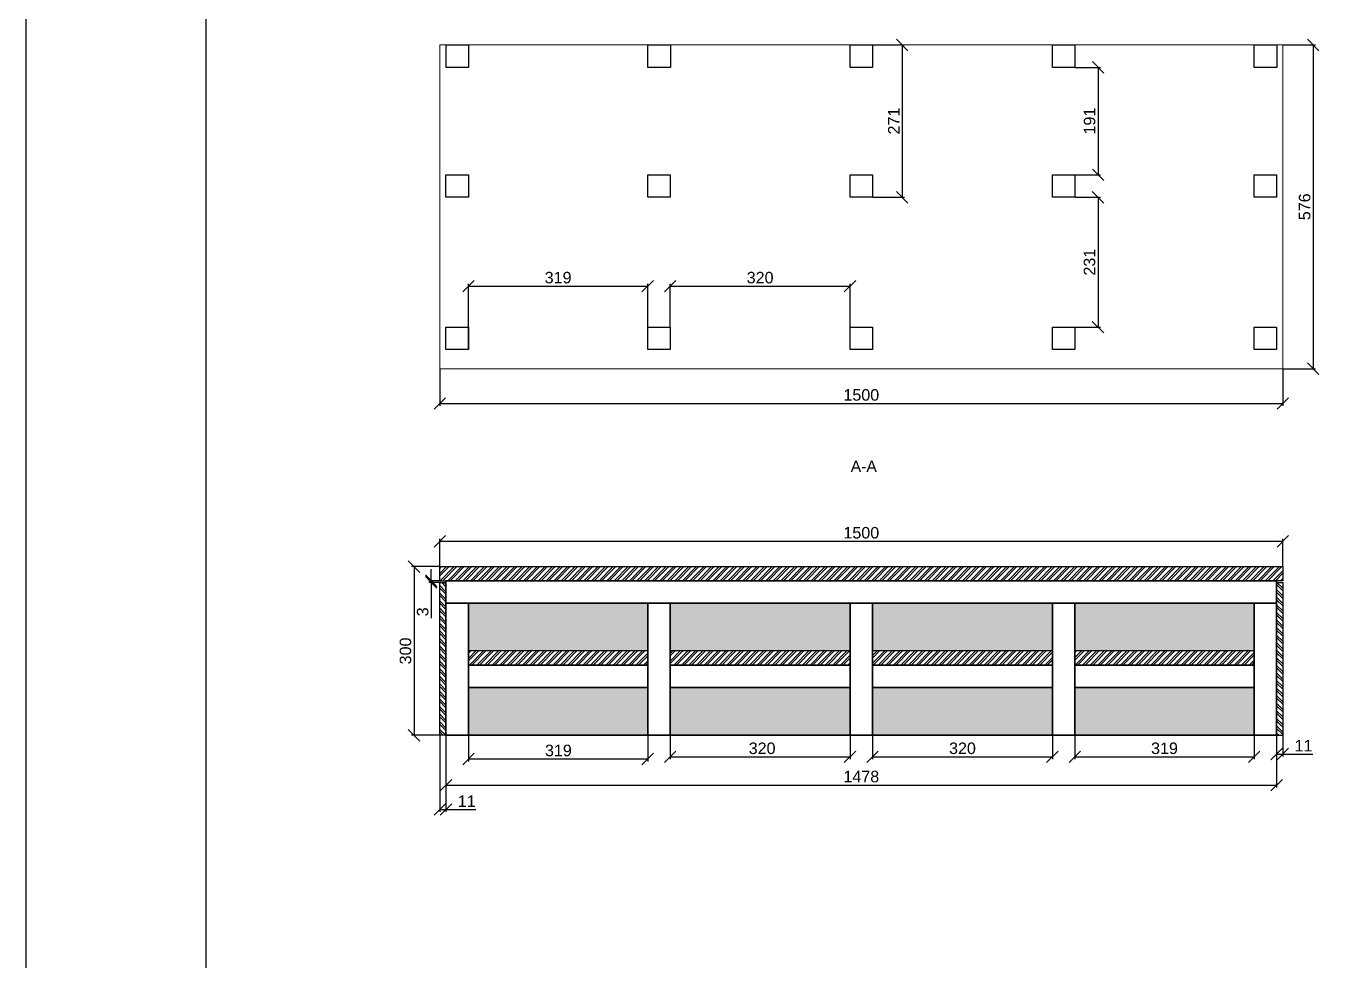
# Model space of a CAD drawing. Header units: millimetres. Extents: x 0 to 4752, y 0 to 6720.
# Drawn here: x 0 to 2318, y 3403 to 5066 of the extents above; entities that cross this region are included whole.
import ezdxf

# ---------------------------------------------------------------- set-up
doc = ezdxf.new("R2010")
doc.units = ezdxf.units.MM
for name, color, linetype in [('Доска МПК 11х145х3000', 32, 'Continuous'), ('Заливка доски', 32, 'Continuous'), ('Рамка', 7, 'Continuous')]:
    doc.layers.add(name, color=color, linetype=linetype)
for name, color, linetype, lineweight in [('Профиль 40x40', 220, 'Continuous', 35), ('Размеры', 150, 'Continuous', 0), ('Ступень СМ305', 52, 'Continuous', 30)]:
    doc.layers.add(name, color=color, linetype=linetype, lineweight=lineweight)
doc.styles.get("Standard").update_dxf_attribs({"font": 'arial.ttf'})
doc.dimstyles.new('Копия Аннотативный', dxfattribs={"dimscale": 0, "dimtxt": 20.5, "dimasz": 20.5, "dimexe": 4.25, "dimexo": 0.625, "dimgap": 4.625, "dimtad": 1, "dimtxsty": 'Standard', "dimblk": 'OBLIQUE', "dimcen": 20.5, "dimclrd": 256, "dimclrt": 256, "dimadec": 0, "dimazin": 0, "dimtfac": 1, "dimtmove": 0, "dimatfit": 3, "dimfxl": 1, "dimtfillclr": 4, "dimarcsym": 0})

# ---------------------------------------------------------------- blocks, each defined once
blk = doc.blocks.new('_Oblique')
at = {"color": 0, "linetype": 'ByBlock', "lineweight": -2}
blk.add_line((-0.5, -0.5), (0.5, 0.5), dxfattribs=at)
blk = doc.blocks.new('*D126')
at = {"layer": 'Defpoints', "color": 0, "transparency": 16777216}
for p in [(2236.2, 4149.5), (736.2, 4104.4), (2236.2, 4104.4)]:
    blk.add_point(p, dxfattribs=at)
at = {"layer": 'Размеры', "color": 0, "lineweight": -2, "transparency": 16777216}
for p, q in [((736.2, 4105), (736.2, 4153.8)), ((2236.2, 4105), (2236.2, 4153.8))]:
    blk.add_line(p, q, dxfattribs=at)
at = {"layer": 'Размеры', "lineweight": -2, "transparency": 16777216}
blk.add_line((736.2, 4149.5), (2236.2, 4149.5), dxfattribs=at)
at = {"layer": 'Размеры', "lineweight": -2, "transparency": 16777216, "xscale": 20.5, "yscale": 20.5, "zscale": 20.5, "rotation": 180}
blk.add_blockref('_Oblique', (736.2, 4149.5), dxfattribs=at)
at = {"layer": 'Размеры', "lineweight": -2, "transparency": 16777216, "xscale": 20.5, "yscale": 20.5, "zscale": 20.5}
blk.add_blockref('_Oblique', (2236.2, 4149.5), dxfattribs=at)
at = {"layer": 'Размеры', "transparency": 16777216, "insert": (1486.2, 4164.6), "char_height": 20.5, "attachment_point": 5}
blk.add_mtext('1500', dxfattribs=at)
blk = doc.blocks.new('*D127')
at = {"layer": 'Defpoints', "color": 0, "transparency": 16777216}
for p in [(736.2, 4104.4), (690.3, 3804.4), (736.2, 3804.4)]:
    blk.add_point(p, dxfattribs=at)
at = {"layer": 'Размеры', "color": 0, "lineweight": -2, "transparency": 16777216}
for p, q in [((735.6, 4104.4), (686.1, 4104.4)), ((735.6, 3804.4), (686.1, 3804.4))]:
    blk.add_line(p, q, dxfattribs=at)
at = {"layer": 'Размеры', "lineweight": -2, "transparency": 16777216}
blk.add_line((690.3, 4104.4), (690.3, 3804.4), dxfattribs=at)
at = {"layer": 'Размеры', "lineweight": -2, "transparency": 16777216, "xscale": 20.5, "yscale": 20.5, "zscale": 20.5}
for p, rotation in [((690.3, 4104.4), 90), ((690.3, 3804.4), 270)]:
    blk.add_blockref('_Oblique', p, dxfattribs=dict(at, rotation=rotation))
at = {"layer": 'Размеры', "transparency": 16777216, "insert": (675.2, 3954.4), "char_height": 20.5, "attachment_point": 5, "rotation": 90}
blk.add_mtext('300', dxfattribs=at)
blk = doc.blocks.new('*D128')
at = {"layer": 'Defpoints', "color": 0, "transparency": 16777216}
for p in [(736.2, 3804.4), (747.2, 3804.4), (747.2, 3672.4)]:
    blk.add_point(p, dxfattribs=at)
at = {"layer": 'Размеры', "color": 0, "lineweight": -2, "transparency": 16777216}
for p, q in [((736.2, 3803.8), (736.2, 3668.1)), ((747.2, 3803.8), (747.2, 3668.1))]:
    blk.add_line(p, q, dxfattribs=at)
at = {"layer": 'Размеры', "lineweight": -2, "transparency": 16777216}
for p, q in [((736.2, 3672.4), (747.2, 3672.4)), ((747.2, 3672.4), (800.4, 3672.4))]:
    blk.add_line(p, q, dxfattribs=at)
at = {"layer": 'Размеры', "lineweight": -2, "transparency": 16777216, "xscale": 20.5, "yscale": 20.5, "zscale": 20.5, "rotation": 180}
blk.add_blockref('_Oblique', (736.2, 3672.4), dxfattribs=at)
at = {"layer": 'Размеры', "lineweight": -2, "transparency": 16777216, "xscale": 20.5, "yscale": 20.5, "zscale": 20.5}
blk.add_blockref('_Oblique', (747.2, 3672.4), dxfattribs=at)
at = {"layer": 'Размеры', "transparency": 16777216, "insert": (784.1, 3687.3), "char_height": 20.5, "attachment_point": 5}
blk.add_mtext('11', dxfattribs=at)
blk = doc.blocks.new('*D129')
at = {"layer": 'Defpoints', "color": 0, "transparency": 16777216}
for p in [(720.9, 4076.4), (736.2, 4079.4), (736.2, 4076.4)]:
    blk.add_point(p, dxfattribs=at)
at = {"layer": 'Размеры', "lineweight": -2, "transparency": 16777216}
for p, q in [((720.9, 4079.4), (720.9, 4099.9)), ((720.9, 4079.4), (720.9, 4076.4)), ((720.9, 4076.4), (720.9, 4012.7))]:
    blk.add_line(p, q, dxfattribs=at)
at = {"layer": 'Размеры', "color": 0, "lineweight": -2, "transparency": 16777216}
for p, q in [((735.6, 4079.4), (716.7, 4079.4)), ((735.6, 4076.4), (716.7, 4076.4))]:
    blk.add_line(p, q, dxfattribs=at)
at = {"layer": 'Размеры', "lineweight": -2, "transparency": 16777216, "xscale": 20.5, "yscale": 20.5, "zscale": 20.5}
for p, rotation in [((720.9, 4079.4), 270), ((720.9, 4076.4), 90)]:
    blk.add_blockref('_Oblique', p, dxfattribs=dict(at, rotation=rotation))
at = {"layer": 'Размеры', "transparency": 16777216, "insert": (705.8, 4024), "char_height": 20.5, "attachment_point": 5, "rotation": 90}
blk.add_mtext('3', dxfattribs=at)
blk = doc.blocks.new('*D130')
at = {"layer": 'Defpoints', "color": 0, "transparency": 16777216}
for p in [(2225.2, 3804.4), (2236.2, 3804.4), (2236.2, 3771)]:
    blk.add_point(p, dxfattribs=at)
at = {"layer": 'Размеры', "color": 0, "lineweight": -2, "transparency": 16777216}
for p, q in [((2225.2, 3803.8), (2225.2, 3766.7)), ((2236.2, 3803.8), (2236.2, 3766.7))]:
    blk.add_line(p, q, dxfattribs=at)
at = {"layer": 'Размеры', "lineweight": -2, "transparency": 16777216}
for p, q in [((2225.2, 3771), (2236.2, 3771)), ((2236.2, 3771), (2289.4, 3771))]:
    blk.add_line(p, q, dxfattribs=at)
at = {"layer": 'Размеры', "lineweight": -2, "transparency": 16777216, "xscale": 20.5, "yscale": 20.5, "zscale": 20.5, "rotation": 180}
blk.add_blockref('_Oblique', (2225.2, 3771), dxfattribs=at)
at = {"layer": 'Размеры', "lineweight": -2, "transparency": 16777216, "xscale": 20.5, "yscale": 20.5, "zscale": 20.5}
blk.add_blockref('_Oblique', (2236.2, 3771), dxfattribs=at)
at = {"layer": 'Размеры', "transparency": 16777216, "insert": (2273.1, 3785.9), "char_height": 20.5, "attachment_point": 5}
blk.add_mtext('11', dxfattribs=at)
blk = doc.blocks.new('*D131')
at = {"layer": 'Defpoints', "color": 0, "transparency": 16777216}
for p in [(787.2, 3804.4), (1106.2, 3804.4), (1106.2, 3762.2)]:
    blk.add_point(p, dxfattribs=at)
at = {"layer": 'Размеры', "color": 0, "lineweight": -2, "transparency": 16777216}
for p, q in [((787.2, 3803.8), (787.2, 3758)), ((1106.2, 3803.8), (1106.2, 3758))]:
    blk.add_line(p, q, dxfattribs=at)
at = {"layer": 'Размеры', "lineweight": -2, "transparency": 16777216}
blk.add_line((787.2, 3762.2), (1106.2, 3762.2), dxfattribs=at)
at = {"layer": 'Размеры', "lineweight": -2, "transparency": 16777216, "xscale": 20.5, "yscale": 20.5, "zscale": 20.5, "rotation": 180}
blk.add_blockref('_Oblique', (787.2, 3762.2), dxfattribs=at)
at = {"layer": 'Размеры', "lineweight": -2, "transparency": 16777216, "xscale": 20.5, "yscale": 20.5, "zscale": 20.5}
blk.add_blockref('_Oblique', (1106.2, 3762.2), dxfattribs=at)
at = {"layer": 'Размеры', "transparency": 16777216, "insert": (947.2, 3777.3), "char_height": 20.5, "attachment_point": 5}
blk.add_mtext('319', dxfattribs=at)
blk = doc.blocks.new('*D132')
at = {"layer": 'Defpoints', "color": 0, "transparency": 16777216}
for p in [(1146.2, 3804.4), (1466.2, 3804.4), (1466.2, 3766)]:
    blk.add_point(p, dxfattribs=at)
at = {"layer": 'Размеры', "color": 0, "lineweight": -2, "transparency": 16777216}
for p, q in [((1146.2, 3803.8), (1146.2, 3761.7)), ((1466.2, 3803.8), (1466.2, 3761.7))]:
    blk.add_line(p, q, dxfattribs=at)
at = {"layer": 'Размеры', "lineweight": -2, "transparency": 16777216}
blk.add_line((1146.2, 3766), (1466.2, 3766), dxfattribs=at)
at = {"layer": 'Размеры', "lineweight": -2, "transparency": 16777216, "xscale": 20.5, "yscale": 20.5, "zscale": 20.5, "rotation": 180}
blk.add_blockref('_Oblique', (1146.2, 3766), dxfattribs=at)
at = {"layer": 'Размеры', "lineweight": -2, "transparency": 16777216, "xscale": 20.5, "yscale": 20.5, "zscale": 20.5}
blk.add_blockref('_Oblique', (1466.2, 3766), dxfattribs=at)
at = {"layer": 'Размеры', "transparency": 16777216, "insert": (1309.7, 3781.1), "char_height": 20.5, "attachment_point": 5}
blk.add_mtext('320', dxfattribs=at)
blk = doc.blocks.new('*D133')
at = {"layer": 'Defpoints', "color": 0, "transparency": 16777216}
for p in [(1506.2, 3804.4), (1826.2, 3804.4), (1826.2, 3766)]:
    blk.add_point(p, dxfattribs=at)
at = {"layer": 'Размеры', "color": 0, "lineweight": -2, "transparency": 16777216}
for p, q in [((1506.2, 3803.8), (1506.2, 3761.7)), ((1826.2, 3803.8), (1826.2, 3761.7))]:
    blk.add_line(p, q, dxfattribs=at)
at = {"layer": 'Размеры', "lineweight": -2, "transparency": 16777216}
blk.add_line((1506.2, 3766), (1826.2, 3766), dxfattribs=at)
at = {"layer": 'Размеры', "lineweight": -2, "transparency": 16777216, "xscale": 20.5, "yscale": 20.5, "zscale": 20.5, "rotation": 180}
blk.add_blockref('_Oblique', (1506.2, 3766), dxfattribs=at)
at = {"layer": 'Размеры', "lineweight": -2, "transparency": 16777216, "xscale": 20.5, "yscale": 20.5, "zscale": 20.5}
blk.add_blockref('_Oblique', (1826.2, 3766), dxfattribs=at)
at = {"layer": 'Размеры', "transparency": 16777216, "insert": (1666.2, 3781.1), "char_height": 20.5, "attachment_point": 5}
blk.add_mtext('320', dxfattribs=at)
blk = doc.blocks.new('*D134')
at = {"layer": 'Defpoints', "color": 0, "transparency": 16777216}
for p in [(1866.2, 3804.4), (2185.2, 3804.4), (2185.2, 3766)]:
    blk.add_point(p, dxfattribs=at)
at = {"layer": 'Размеры', "color": 0, "lineweight": -2, "transparency": 16777216}
for p, q in [((1866.2, 3803.8), (1866.2, 3761.7)), ((2185.2, 3803.8), (2185.2, 3761.7))]:
    blk.add_line(p, q, dxfattribs=at)
at = {"layer": 'Размеры', "lineweight": -2, "transparency": 16777216}
blk.add_line((1866.2, 3766), (2185.2, 3766), dxfattribs=at)
at = {"layer": 'Размеры', "lineweight": -2, "transparency": 16777216, "xscale": 20.5, "yscale": 20.5, "zscale": 20.5, "rotation": 180}
blk.add_blockref('_Oblique', (1866.2, 3766), dxfattribs=at)
at = {"layer": 'Размеры', "lineweight": -2, "transparency": 16777216, "xscale": 20.5, "yscale": 20.5, "zscale": 20.5}
blk.add_blockref('_Oblique', (2185.2, 3766), dxfattribs=at)
at = {"layer": 'Размеры', "transparency": 16777216, "insert": (2025.7, 3781.1), "char_height": 20.5, "attachment_point": 5}
blk.add_mtext('319', dxfattribs=at)
blk = doc.blocks.new('*D115')
at = {"layer": 'Defpoints', "color": 0, "transparency": 16777216}
for p in [(1866.4, 4992.6), (1866.2, 4801.6), (1907.6, 4801.6)]:
    blk.add_point(p, dxfattribs=at)
at = {"layer": 'Размеры', "color": 0, "lineweight": -2, "transparency": 16777216}
for p, q in [((1867, 4992.6), (1911.9, 4992.6)), ((1866.8, 4801.6), (1911.9, 4801.6))]:
    blk.add_line(p, q, dxfattribs=at)
at = {"layer": 'Размеры', "lineweight": -2, "transparency": 16777216}
blk.add_line((1907.6, 4992.6), (1907.6, 4801.6), dxfattribs=at)
at = {"layer": 'Размеры', "lineweight": -2, "transparency": 16777216, "xscale": 20.5, "yscale": 20.5, "zscale": 20.5}
for p, rotation in [((1907.6, 4992.6), 90), ((1907.6, 4801.6), 270)]:
    blk.add_blockref('_Oblique', p, dxfattribs=dict(at, rotation=rotation))
at = {"layer": 'Размеры', "transparency": 16777216, "insert": (1892.5, 4897.1), "char_height": 20.5, "attachment_point": 5, "rotation": 90}
blk.add_mtext('191', dxfattribs=at)
blk = doc.blocks.new('*D116')
at = {"layer": 'Defpoints', "color": 0, "transparency": 16777216}
for p in [(1506.4, 5032.6), (1506.2, 4761.6), (1559, 4761.6)]:
    blk.add_point(p, dxfattribs=at)
at = {"layer": 'Размеры', "color": 0, "lineweight": -2, "transparency": 16777216}
for p, q in [((1507, 5032.6), (1563.2, 5032.6)), ((1506.8, 4761.6), (1563.2, 4761.6))]:
    blk.add_line(p, q, dxfattribs=at)
at = {"layer": 'Размеры', "lineweight": -2, "transparency": 16777216}
blk.add_line((1559, 5032.6), (1559, 4761.6), dxfattribs=at)
at = {"layer": 'Размеры', "lineweight": -2, "transparency": 16777216, "xscale": 20.5, "yscale": 20.5, "zscale": 20.5}
for p, rotation in [((1559, 5032.6), 90), ((1559, 4761.6), 270)]:
    blk.add_blockref('_Oblique', p, dxfattribs=dict(at, rotation=rotation))
at = {"layer": 'Размеры', "transparency": 16777216, "insert": (1544.1, 4897.1), "char_height": 20.5, "attachment_point": 5, "rotation": 90}
blk.add_mtext('271', dxfattribs=at)
blk = doc.blocks.new('*D117')
at = {"layer": 'Defpoints', "color": 0, "transparency": 16777216}
for p in [(1866.2, 4761.6), (1866.2, 4530.6), (1907.4, 4530.6)]:
    blk.add_point(p, dxfattribs=at)
at = {"layer": 'Размеры', "color": 0, "lineweight": -2, "transparency": 16777216}
for p, q in [((1866.8, 4761.6), (1911.7, 4761.6)), ((1866.8, 4530.6), (1911.7, 4530.6))]:
    blk.add_line(p, q, dxfattribs=at)
at = {"layer": 'Размеры', "lineweight": -2, "transparency": 16777216}
blk.add_line((1907.4, 4761.6), (1907.4, 4530.6), dxfattribs=at)
at = {"layer": 'Размеры', "lineweight": -2, "transparency": 16777216, "xscale": 20.5, "yscale": 20.5, "zscale": 20.5}
for p, rotation in [((1907.4, 4761.6), 90), ((1907.4, 4530.6), 270)]:
    blk.add_blockref('_Oblique', p, dxfattribs=dict(at, rotation=rotation))
at = {"layer": 'Размеры', "transparency": 16777216, "insert": (1892.3, 4646.1), "char_height": 20.5, "attachment_point": 5, "rotation": 90}
blk.add_mtext('231', dxfattribs=at)
blk = doc.blocks.new('*D118')
at = {"layer": 'Defpoints', "color": 0, "transparency": 16777216}
for p in [(1106.2, 4603.4), (787.2, 4490.6), (1106.2, 4490.6)]:
    blk.add_point(p, dxfattribs=at)
at = {"layer": 'Размеры', "color": 0, "lineweight": -2, "transparency": 16777216}
for p, q in [((787.2, 4491.2), (787.2, 4607.6)), ((1106.2, 4491.2), (1106.2, 4607.6))]:
    blk.add_line(p, q, dxfattribs=at)
at = {"layer": 'Размеры', "lineweight": -2, "transparency": 16777216}
blk.add_line((787.2, 4603.4), (1106.2, 4603.4), dxfattribs=at)
at = {"layer": 'Размеры', "lineweight": -2, "transparency": 16777216, "xscale": 20.5, "yscale": 20.5, "zscale": 20.5, "rotation": 180}
blk.add_blockref('_Oblique', (787.2, 4603.4), dxfattribs=at)
at = {"layer": 'Размеры', "lineweight": -2, "transparency": 16777216, "xscale": 20.5, "yscale": 20.5, "zscale": 20.5}
blk.add_blockref('_Oblique', (1106.2, 4603.4), dxfattribs=at)
at = {"layer": 'Размеры', "transparency": 16777216, "insert": (946.7, 4618.5), "char_height": 20.5, "attachment_point": 5}
blk.add_mtext('319', dxfattribs=at)
blk = doc.blocks.new('*D119')
at = {"layer": 'Defpoints', "color": 0, "transparency": 16777216}
for p in [(1466.2, 4603.4), (1146.2, 4530.6), (1466.2, 4530.6)]:
    blk.add_point(p, dxfattribs=at)
at = {"layer": 'Размеры', "color": 0, "lineweight": -2, "transparency": 16777216}
for p, q in [((1146.2, 4531.2), (1146.2, 4607.6)), ((1466.2, 4531.2), (1466.2, 4607.6))]:
    blk.add_line(p, q, dxfattribs=at)
at = {"layer": 'Размеры', "lineweight": -2, "transparency": 16777216}
blk.add_line((1146.2, 4603.4), (1466.2, 4603.4), dxfattribs=at)
at = {"layer": 'Размеры', "lineweight": -2, "transparency": 16777216, "xscale": 20.5, "yscale": 20.5, "zscale": 20.5, "rotation": 180}
blk.add_blockref('_Oblique', (1146.2, 4603.4), dxfattribs=at)
at = {"layer": 'Размеры', "lineweight": -2, "transparency": 16777216, "xscale": 20.5, "yscale": 20.5, "zscale": 20.5}
blk.add_blockref('_Oblique', (1466.2, 4603.4), dxfattribs=at)
at = {"layer": 'Размеры', "transparency": 16777216, "insert": (1306.2, 4618.5), "char_height": 20.5, "attachment_point": 5}
blk.add_mtext('320', dxfattribs=at)
blk = doc.blocks.new('*D122')
at = {"layer": 'Defpoints', "color": 0, "transparency": 16777216}
for p in [(747.2, 3804.4), (2225.2, 3804.4), (2225.2, 3715.7)]:
    blk.add_point(p, dxfattribs=at)
at = {"layer": 'Размеры', "color": 0, "lineweight": -2, "transparency": 16777216}
for p, q in [((747.2, 3803.8), (747.2, 3711.5)), ((2225.2, 3803.8), (2225.2, 3711.5))]:
    blk.add_line(p, q, dxfattribs=at)
at = {"layer": 'Размеры', "lineweight": -2, "transparency": 16777216}
blk.add_line((747.2, 3715.7), (2225.2, 3715.7), dxfattribs=at)
at = {"layer": 'Размеры', "lineweight": -2, "transparency": 16777216, "xscale": 20.5, "yscale": 20.5, "zscale": 20.5, "rotation": 180}
blk.add_blockref('_Oblique', (747.2, 3715.7), dxfattribs=at)
at = {"layer": 'Размеры', "lineweight": -2, "transparency": 16777216, "xscale": 20.5, "yscale": 20.5, "zscale": 20.5}
blk.add_blockref('_Oblique', (2225.2, 3715.7), dxfattribs=at)
at = {"layer": 'Размеры', "transparency": 16777216, "insert": (1486.2, 3730.8), "char_height": 20.5, "attachment_point": 5}
blk.add_mtext('1478', dxfattribs=at)
blk = doc.blocks.new('*D102')
at = {"layer": 'Defpoints', "color": 0, "transparency": 16777216}
for p in [(2236.2, 5032.6), (2236.2, 4456.6), (2290.2, 4456.6)]:
    blk.add_point(p, dxfattribs=at)
at = {"layer": 'Размеры', "color": 0, "lineweight": -2, "transparency": 16777216}
for p, q in [((2236.8, 5032.6), (2294.4, 5032.6)), ((2236.8, 4456.6), (2294.4, 4456.6))]:
    blk.add_line(p, q, dxfattribs=at)
at = {"layer": 'Размеры', "lineweight": -2, "transparency": 16777216}
blk.add_line((2290.2, 5032.6), (2290.2, 4456.6), dxfattribs=at)
at = {"layer": 'Размеры', "lineweight": -2, "transparency": 16777216, "xscale": 20.5, "yscale": 20.5, "zscale": 20.5}
for p, rotation in [((2290.2, 5032.6), 90), ((2290.2, 4456.6), 270)]:
    blk.add_blockref('_Oblique', p, dxfattribs=dict(at, rotation=rotation))
at = {"layer": 'Размеры', "transparency": 16777216, "insert": (2275.1, 4744.6), "char_height": 20.5, "attachment_point": 5, "rotation": 90}
blk.add_mtext('576', dxfattribs=at)
blk = doc.blocks.new('*D103')
at = {"layer": 'Defpoints', "color": 0, "transparency": 16777216}
for p in [(736.2, 4456.6), (2236.2, 4456.6), (2236.2, 4394.7)]:
    blk.add_point(p, dxfattribs=at)
at = {"layer": 'Размеры', "color": 0, "lineweight": -2, "transparency": 16777216}
for p, q in [((736.2, 4456), (736.2, 4390.5)), ((2236.2, 4456), (2236.2, 4390.5))]:
    blk.add_line(p, q, dxfattribs=at)
at = {"layer": 'Размеры', "lineweight": -2, "transparency": 16777216}
blk.add_line((736.2, 4394.7), (2236.2, 4394.7), dxfattribs=at)
at = {"layer": 'Размеры', "lineweight": -2, "transparency": 16777216, "xscale": 20.5, "yscale": 20.5, "zscale": 20.5, "rotation": 180}
blk.add_blockref('_Oblique', (736.2, 4394.7), dxfattribs=at)
at = {"layer": 'Размеры', "lineweight": -2, "transparency": 16777216, "xscale": 20.5, "yscale": 20.5, "zscale": 20.5}
blk.add_blockref('_Oblique', (2236.2, 4394.7), dxfattribs=at)
at = {"layer": 'Размеры', "transparency": 16777216, "insert": (1486.2, 4409.8), "char_height": 20.5, "attachment_point": 5}
blk.add_mtext('1500', dxfattribs=at)

msp = doc.modelspace()

# ---------------------------------------------------------------- hatches: boundary and pattern name
at = {"layer": 'Заливка доски'}
h = msp.add_hatch(dxfattribs=at)
h.set_pattern_fill('ANSI32', color=256, angle=90)
h.set_pattern_definition([(135, (-104018.25, -169167.573), (-6.7351921, -6.7351921), []), (135, (-104018.25, -169163.0825), (-6.7351921, -6.7351921), [])])
h.paths.add_polyline_path([(747.219, 4076.379), (736.219, 4076.379), (736.219, 3804.379), (747.219, 3804.379)])
h.paths.add_polyline_path([(2236.219, 4076.379), (2225.219, 4076.379), (2225.219, 3804.379), (2236.219, 3804.379)])
h.paths.add_polyline_path([(2975.006, 5732.724), (3777.421, 5732.724), (3777.421, 5773.939), (2975.006, 5773.939)], flags=9)
h.paths.add_polyline_path([(2971.993, 6316.544), (3774.408, 6316.544), (3774.408, 6357.758), (2971.993, 6357.758)], flags=9)
h.paths.add_polyline_path([(1685.691, 1217.506), (4366.673, 1217.506), (4366.673, 1636.978), (1685.691, 1636.978)], flags=9)
h.paths.add_polyline_path([(1701.836, 915.64), (1781.181, 915.64), (1781.181, 976.623), (1701.836, 976.623)], flags=9)
h.paths.add_polyline_path([(4441.319, 481.436), (4622.173, 481.436), (4622.173, 567.212), (4441.319, 567.212)], flags=9)
h.paths.add_polyline_path([(3050.123, 753.135), (4373.877, 753.135), (4373.877, 926.865), (3050.123, 926.865)], flags=9)
h.paths.add_polyline_path([(3951.91, 478), (4032.09, 478), (4032.09, 562), (3951.91, 562)], flags=9)
h.paths.add_polyline_path([(2958.958, 454.168), (3665.042, 454.168), (3665.042, 569.216), (2958.958, 569.216)], flags=9)
h.paths.add_polyline_path([(4024.527, 172.614), (4494.145, 172.614), (4494.145, 250.336), (4024.527, 250.336)], flags=9)
h.paths.add_polyline_path([(2591.87, 409.106), (2752.13, 409.106), (2752.13, 470.375), (2591.87, 470.375)], flags=9)
h.paths.add_polyline_path([(2591.87, 489.106), (2752.13, 489.106), (2752.13, 550.375), (2591.87, 550.375)], flags=9)
h.paths.add_polyline_path([(2006.853, 406.263), (2326.924, 406.263), (2326.924, 461.147), (2006.853, 461.147)], flags=9)
h.paths.add_polyline_path([(2004.354, 473.77), (2322.841, 473.77), (2322.841, 543.646), (2004.354, 543.646)], flags=9)
h.paths.add_polyline_path([(1169.37, 6319.739), (1724.813, 6319.739), (1724.813, 6360.953), (1169.37, 6360.953)], flags=9)
h.paths.add_polyline_path([(1219.145, 5831.023), (1774.016, 5831.023), (1774.016, 5872.237), (1219.145, 5872.237)], flags=9)
h.paths.add_polyline_path([(3011.268, 4843.679), (3039.904, 4843.679), (3039.904, 4884.893), (3011.268, 4884.893)], flags=9)
h.paths.add_polyline_path([(2751.296, 4987.952), (2780.218, 4987.952), (2780.218, 5029.166), (2751.296, 5029.166)], flags=9)
h.paths.add_polyline_path([(3257.019, 4987.952), (3285.941, 4987.952), (3285.941, 5029.166), (3257.019, 5029.166)], flags=9)
h.paths.add_polyline_path([(3502.402, 4843.679), (3531.037, 4843.679), (3531.037, 4884.893), (3502.402, 4884.893)], flags=9)
h.paths.add_polyline_path([(1219.745, 5089.501), (1774.016, 5089.501), (1774.016, 5130.715), (1219.745, 5130.715)], flags=9)
h.paths.add_polyline_path([(3579.55, 4786.352), (3607.886, 4786.352), (3607.886, 4827.566), (3579.55, 4827.566)], flags=9)
h.paths.add_polyline_path([(2599.513, 4787.748), (2627.849, 4787.748), (2627.849, 4828.962), (2599.513, 4828.962)], flags=9)
h.paths.add_polyline_path([(2397.665, 3817.926), (2542.979, 3817.926), (2542.979, 3856.378), (2397.665, 3856.378)], flags=9)
h.paths.add_polyline_path([(2397.665, 3965.853), (2542.979, 3965.853), (2542.979, 4004.305), (2397.665, 4004.305)], flags=9)
h.paths.add_polyline_path([(2397.665, 4117.926), (2542.979, 4117.926), (2542.979, 4156.378), (2397.665, 4156.378)], flags=9)
h.paths.add_polyline_path([(2799.183, 4576.566), (2827.901, 4576.566), (2827.901, 4617.78), (2799.183, 4617.78)], flags=9)
h.paths.add_polyline_path([(2795.934, 5187.558), (2824.651, 5187.558), (2824.651, 5228.772), (2795.934, 5228.772)], flags=9)
h.paths.add_polyline_path([(1363.633, 4262.024), (1518.926, 4262.024), (1518.926, 4303.239), (1363.633, 4303.239)], flags=9)
h.paths.add_polyline_path([(3360.466, 4182.119), (3456.169, 4182.119), (3456.169, 4223.333), (3360.466, 4223.333)], flags=9)
h.paths.add_polyline_path([(2915.229, 4178.628), (3010.932, 4178.628), (3010.932, 4219.842), (2915.229, 4219.842)], flags=9)
h.paths.add_polyline_path([(3090.144, 5150.129), (3233.336, 5150.129), (3233.336, 5189.665), (3090.144, 5189.665)], flags=9)
h.paths.add_polyline_path([(3657.067, 4746.13), (3802.381, 4746.13), (3802.381, 4784.582), (3657.067, 4784.582)], flags=9)
h.paths.add_polyline_path([(3657.067, 4894.057), (3802.381, 4894.057), (3802.381, 4932.509), (3657.067, 4932.509)], flags=9)
h.paths.add_polyline_path([(3657.067, 5046.13), (3802.381, 5046.13), (3802.381, 5084.582), (3657.067, 5084.582)], flags=9)
h.paths.add_polyline_path([(4338.839, 331.616), (4525.161, 331.616), (4525.161, 387.757), (4338.839, 387.757)], flags=9)
h.paths.add_polyline_path([(3966.79, 331.616), (4097.21, 331.616), (4097.21, 387.757), (3966.79, 387.757)], flags=9)
h.paths.add_polyline_path([(4408.456, 651.427), (4647.544, 651.427), (4647.544, 708.849), (4408.456, 708.849)], flags=9)
h.paths.add_polyline_path([(4162.941, 651.647), (4333.059, 651.647), (4333.059, 707.751), (4162.941, 707.751)], flags=9)
h.paths.add_polyline_path([(3932.501, 651.616), (4051.499, 651.616), (4051.499, 707.757), (3932.501, 707.757)], flags=9)
h.paths.add_polyline_path([(2611.896, 886.668), (2732.104, 886.668), (2732.104, 945.866), (2611.896, 945.866)], flags=9)
h.paths.add_polyline_path([(2402.505, 887.787), (2541.495, 887.787), (2541.495, 945.643), (2402.505, 945.643)], flags=9)
h.paths.add_polyline_path([(2059.454, 884.24), (2276.546, 884.24), (2276.546, 946.352), (2059.454, 946.352)], flags=9)
h.paths.add_polyline_path([(1847.296, 895.318), (1960.704, 895.318), (1960.704, 944.136), (1847.296, 944.136)], flags=9)
h.paths.add_polyline_path([(1711.978, 895.345), (1824.022, 895.345), (1824.022, 944.131), (1711.978, 944.131)], flags=9)
h.paths.add_polyline_path([(1734.674, 86.172), (1851.124, 86.172), (1851.124, 142.126), (1734.674, 142.126)], flags=9)
h.paths.add_polyline_path([(1732.246, 154.029), (1967.342, 154.029), (1967.342, 224.554), (1732.246, 224.554)], flags=9)
h.paths.add_polyline_path([(1732.246, 314.029), (1961.618, 314.029), (1961.618, 384.554), (1732.246, 384.554)], flags=9)
h.paths.add_polyline_path([(1732.246, 394.029), (1891.482, 394.029), (1891.482, 464.554), (1732.246, 464.554)], flags=9)
h.paths.add_polyline_path([(1732.026, 473.81), (1943.338, 473.81), (1943.338, 545.652), (1732.026, 545.652)], flags=9)
at = {"layer": 'Заливка доски', "true_color": 0xfff5e1}
h = msp.add_hatch(color=7, dxfattribs=at)
h.dxf.hatch_style = 1
h.paths.add_polyline_path([(1106.219, 3889.378), (787.219, 3889.378), (787.219, 3804.379), (1106.219, 3804.379)])
h.paths.add_polyline_path([(1466.219, 3889.378), (1146.219, 3889.378), (1146.219, 3804.379), (1466.219, 3804.379)])
h.paths.add_polyline_path([(1826.219, 3889.378), (1506.219, 3889.378), (1506.219, 3804.379), (1826.219, 3804.379)])
h.paths.add_polyline_path([(2185.219, 3889.378), (1866.219, 3889.378), (1866.219, 3804.379), (2185.219, 3804.379)])
h.paths.add_polyline_path([(2185.219, 4039.379), (1866.219, 4039.379), (1866.219, 3954.378), (2185.219, 3954.378)])
h.paths.add_polyline_path([(1826.219, 4039.379), (1546.219, 4039.379), (1506.219, 4039.379), (1506.219, 3954.378), (1826.219, 3954.378)])
h.paths.add_polyline_path([(1466.219, 4039.379), (1146.219, 4039.379), (1146.219, 3954.378), (1466.219, 3954.378)])
h.paths.add_polyline_path([(1106.219, 4039.379), (787.219, 4039.379), (787.219, 3954.378), (1106.219, 3954.378)])
at = {"layer": 'Ступень СМ305'}
h = msp.add_hatch(dxfattribs=at)
h.set_pattern_fill('ANSI32', color=256, angle=180)
h.set_pattern_definition([(225, (-100636.688, -180464.762), (6.7351921, -6.7351921), []), (225, (-100641.1785, -180464.762), (6.7351921, -6.7351921), [])])
h.paths.add_polyline_path([(2236.219, 4104.379), (736.219, 4104.379), (736.219, 4079.379), (747.219, 4079.379), (2225.219, 4079.379), (2236.219, 4079.379)])
h.paths.add_polyline_path([(1826.219, 3954.378), (1506.219, 3954.378), (1506.219, 3929.378), (1826.219, 3929.378)])
h.paths.add_polyline_path([(2185.219, 3954.378), (1866.219, 3954.378), (1866.219, 3929.378), (2185.219, 3929.378)])
h.paths.add_polyline_path([(1466.219, 3954.378), (1146.219, 3954.378), (1146.219, 3929.378), (1466.219, 3929.378)])
h.paths.add_polyline_path([(1106.219, 3954.378), (787.219, 3954.378), (787.219, 3929.378), (1106.219, 3929.378)])

# ---------------------------------------------------------------- linework, layer by layer
at = {"lineweight": 30}
for points in [[(747.408, 5032.583), (787.408, 5032.583), (787.408, 4992.583), (747.408, 4992.583)], [(1106.408, 5032.583), (1146.408, 5032.583), (1146.408, 4992.583), (1106.408, 4992.583)], [(1466.408, 5032.583), (1506.408, 5032.583), (1506.408, 4992.583), (1466.408, 4992.583)], [(1826.408, 5032.583), (1866.408, 5032.583), (1866.408, 4992.583), (1826.408, 4992.583)], [(2185.408, 5032.583), (2225.408, 5032.583), (2225.408, 4992.583), (2185.408, 4992.583)], [(747.219, 4801.583), (787.219, 4801.583), (787.219, 4761.583), (747.219, 4761.583)], [(1106.219, 4801.583), (1146.219, 4801.583), (1146.219, 4761.583), (1106.219, 4761.583)], [(1466.219, 4801.583), (1506.219, 4801.583), (1506.219, 4761.583), (1466.219, 4761.583)], [(1826.219, 4801.583), (1866.219, 4801.583), (1866.219, 4761.583), (1826.219, 4761.583)], [(2185.219, 4801.583), (2225.219, 4801.583), (2225.219, 4761.583), (2185.219, 4761.583)], [(747.219, 4530.583), (787.219, 4530.583), (787.219, 4490.583), (747.219, 4490.583)], [(1106.219, 4530.583), (1146.219, 4530.583), (1146.219, 4490.583), (1106.219, 4490.583)], [(1466.219, 4530.583), (1506.219, 4530.583), (1506.219, 4490.583), (1466.219, 4490.583)], [(1826.219, 4530.583), (1866.219, 4530.583), (1866.219, 4490.583), (1826.219, 4490.583)], [(2185.219, 4530.583), (2225.219, 4530.583), (2225.219, 4490.583), (2185.219, 4490.583)]]:
    msp.add_lwpolyline(points, close=True, dxfattribs=at)
at = {"layer": 'Доска МПК 11х145х3000'}
for p, q in [((736.219, 3804.379), (736.219, 4076.379)), ((736.219, 4076.379), (747.219, 4076.379)), ((2225.219, 4079.379), (2225.219, 4076.379)), ((2225.219, 4076.379), (2236.219, 4076.379)), ((2236.219, 4076.379), (2236.219, 3804.379))]:
    msp.add_line(p, q, dxfattribs=at)
at = {"layer": 'Заливка доски'}
for p, q in [((747.219, 3804.379), (736.219, 3804.379)), ((2225.219, 3804.379), (2236.219, 3804.379))]:
    msp.add_line(p, q, dxfattribs=at)
at = {"layer": 'Профиль 40x40'}
for p, q in [((747.219, 4079.379), (2225.219, 4079.379)), ((2225.219, 4079.379), (2225.219, 3804.379)), ((747.219, 4039.379), (2225.219, 4039.379)), ((1106.219, 3929.378), (787.219, 3929.378)), ((1466.219, 3929.378), (1146.219, 3929.378)), ((1826.219, 3929.378), (1506.219, 3929.378)), ((2185.219, 3929.378), (1866.219, 3929.378)), ((1106.219, 3889.378), (787.219, 3889.378)), ((1466.219, 3889.378), (1146.219, 3889.378)), ((1826.219, 3889.378), (1506.219, 3889.378)), ((2185.219, 3889.378), (1866.219, 3889.378)), ((747.219, 3804.379), (2225.219, 3804.379))]:
    msp.add_line(p, q, dxfattribs=at)
for points in [[(747.219, 3804.379), (747.219, 4079.379), (2225.219, 4079.379), (2225.219, 3804.379)], [(1091.219, 4079.379), (1131.219, 4079.379)], [(1466.219, 4079.379), (1506.219, 4079.379)], [(1841.219, 4079.379), (1881.219, 4079.379)], [(787.219, 4039.379), (787.219, 3804.379)], [(1106.219, 3804.379), (1106.219, 4039.379)], [(1146.219, 4039.379), (1146.219, 3804.379)], [(1466.219, 3804.379), (1466.219, 4039.379)], [(1506.219, 4039.379), (1506.219, 3804.379)], [(1826.219, 3804.379), (1826.219, 4039.379)], [(1866.219, 4039.379), (1866.219, 3804.379)], [(2185.219, 3804.379), (2185.219, 4039.379)]]:
    msp.add_lwpolyline(points, dxfattribs=at)
at = {"layer": 'Размеры'}
msp.add_line((1866.219, 4039.379), (1546.219, 4039.379), dxfattribs=at)
msp.add_lwpolyline([(736.219, 5032.583), (2236.219, 5032.583), (2236.219, 4456.583), (736.219, 4456.583)], close=True, dxfattribs=at)
at = {"layer": 'Рамка'}
for points in [[(4752, 6720), (4752, 0), (0, 0), (0, 6720)], [(4672, 6640), (320, 6640), (320, 80), (4672, 80)]]:
    msp.add_lwpolyline(points, close=True, dxfattribs=at)
at = {"layer": 'Ступень СМ305'}
for p, q in [((736.219, 4079.379), (736.219, 4104.379)), ((736.219, 4104.379), (2236.219, 4104.379)), ((2236.219, 4104.379), (2236.219, 4079.379)), ((736.219, 4079.379), (747.219, 4079.379)), ((2236.219, 4079.379), (2225.219, 4079.379)), ((1106.219, 3954.378), (787.219, 3954.378)), ((1466.219, 3954.378), (1146.219, 3954.378)), ((1826.219, 3954.378), (1506.219, 3954.378)), ((2185.219, 3954.378), (1866.219, 3954.378))]:
    msp.add_line(p, q, dxfattribs=at)

# ---------------------------------------------------------------- texts
at = {"layer": 'Размеры', "color": 7, "ltscale": 1.5, "insert": (1513.926, 4292.945), "char_height": 20, "attachment_point": 3}
msp.add_mtext('А-А', dxfattribs=at)

# ---------------------------------------------------------------- dimensions: what is measured, and where the dimension line sits
at = {"layer": 'Размеры'}
for base, p1, p2, picture, middle in [((1558.975, 4761.583), (1506.408, 5032.583), (1506.219, 4761.583), '*D116', (1544.058, 4897.083)), ((2290.15, 4456.583), (2236.219, 5032.583), (2236.219, 4456.583), '*D102', (2275.059, 4744.583)), ((1907.609, 4801.583), (1866.408, 4992.583), (1866.219, 4801.583), '*D115', (1892.517, 4897.083)), ((1907.421, 4530.583), (1866.219, 4761.583), (1866.219, 4530.583), '*D117', (1892.322, 4646.083)), ((690.311, 3804.379), (736.219, 4104.379), (736.219, 3804.379), '*D127', (675.212, 3954.379)), ((720.918, 4076.379), (736.219, 4079.379), (736.219, 4076.379), '*D129', (705.82, 4024.042))]:
    dim = msp.add_linear_dim(base=base, p1=p1, p2=p2, angle=90, dimstyle='Копия Аннотативный', dxfattribs=at)
    dim.commit()
    dim.dimension.update_dxf_attribs({"geometry": picture, "text_midpoint": middle})
for base, p1, p2, picture, middle in [((1106.219, 4603.358), (787.219, 4490.583), (1106.219, 4490.583), '*D118', (946.719, 4618.456)), ((1466.219, 4603.358), (1146.219, 4530.583), (1466.219, 4530.583), '*D119', (1306.219, 4618.456)), ((2236.219, 4394.705), (736.219, 4456.583), (2236.219, 4456.583), '*D103', (1486.219, 4409.797)), ((2236.219, 4149.529), (736.219, 4104.379), (2236.219, 4104.379), '*D126', (1486.219, 4164.62)), ((2225.219, 3715.734), (747.219, 3804.379), (2225.219, 3804.379), '*D122', (1486.219, 3730.826)), ((1826.219, 3765.96), (1506.219, 3804.379), (1826.219, 3804.379), '*D133', (1666.219, 3781.059)), ((2185.219, 3765.96), (1866.219, 3804.379), (2185.219, 3804.379), '*D134', (2025.719, 3781.059)), ((2236.219, 3770.993), (2225.219, 3804.379), (2236.219, 3804.379), '*D130', (2273.083, 3785.91))]:
    dim = msp.add_linear_dim(base=base, p1=p1, p2=p2, dimstyle='Копия Аннотативный', dxfattribs=at)
    dim.commit()
    dim.dimension.update_dxf_attribs({"geometry": picture, "text_midpoint": middle})
for base, p1, p2, picture, middle in [((747.219, 3672.388), (736.219, 3804.379), (747.219, 3804.379), '*D128', (784.083, 3672.388)), ((1106.219, 3762.21), (787.219, 3804.379), (1106.219, 3804.379), '*D131', (947.164, 3762.21)), ((1466.219, 3765.96), (1146.219, 3804.379), (1466.219, 3804.379), '*D132', (1309.684, 3765.96))]:
    dim = msp.add_linear_dim(base=base, p1=p1, p2=p2, dimstyle='Копия Аннотативный', dxfattribs=at)
    dim.commit()
    dim.dimension.update_dxf_attribs({"geometry": picture, "text_midpoint": middle, "dimtype": 160})

doc.saveas('drawing.dxf')
